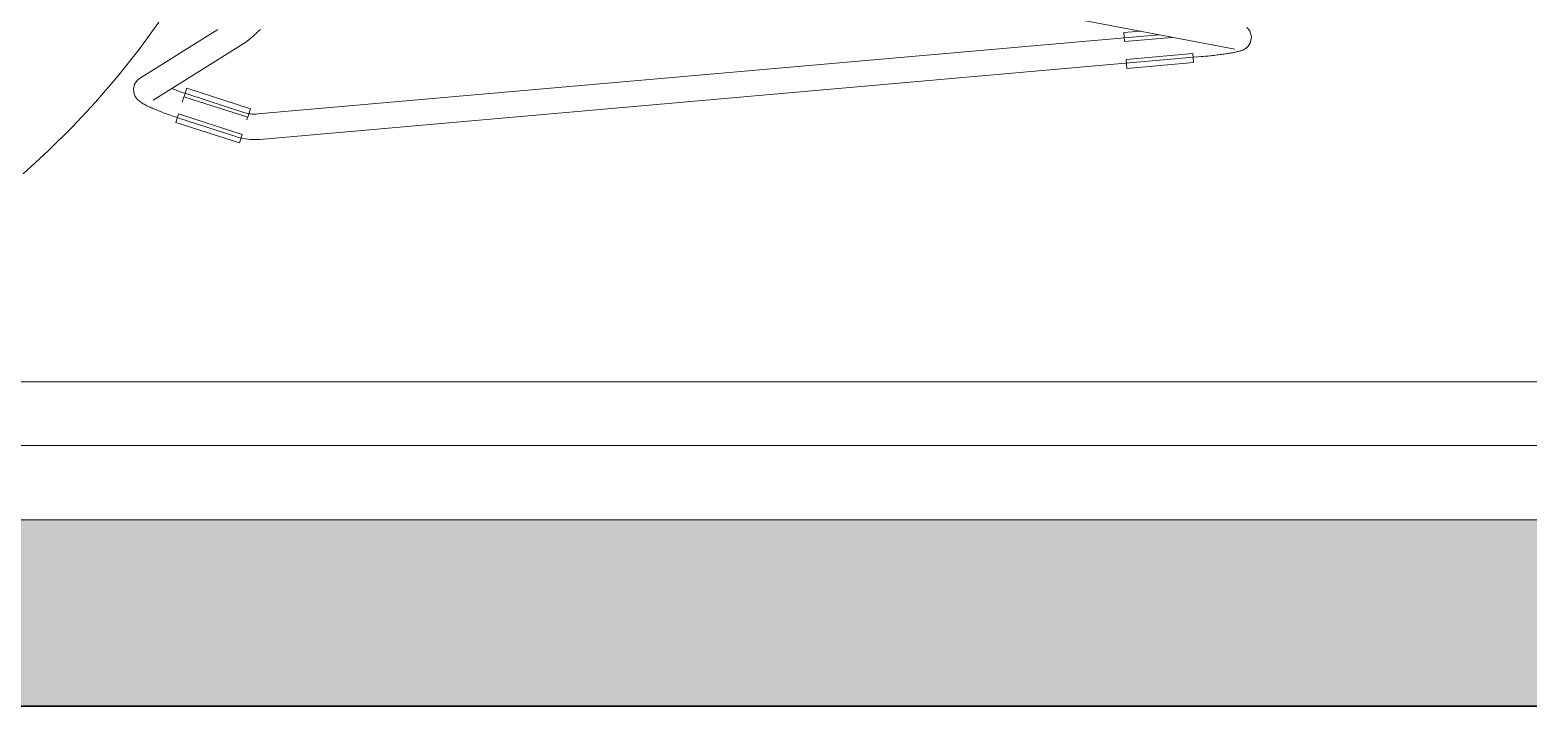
# Model space of a CAD drawing. Header units: millimetres. Extents: x 155927 to 326028, y -36033 to 97293.
# Drawn here: x 228325 to 229031, y 15119 to 15437 of the extents above; entities that cross this region are included whole.
import ezdxf

# ---------------------------------------------------------------- set-up
doc = ezdxf.new("R2010")
doc.units = ezdxf.units.MM
doc.header["$MEASUREMENT"] = 0
for name, color, linetype, lineweight in [('A-WALL-PATT', 7, 'CONTINUOUS', 9), ('I-FURN', 8, 'CONTINUOUS', 9), ('I-WALL', 7, 'CONTINUOUS', 9)]:
    doc.layers.add(name, color=color, linetype=linetype, lineweight=lineweight)

msp = doc.modelspace()

# ---------------------------------------------------------------- hatches: boundary and pattern name
at = {"layer": 'A-WALL-PATT'}
msp.add_hatch(color=256, dxfattribs=at).paths.add_polyline_path([(227102.16, 15118.61), (230379.23, 15118.61), (230379.23, 15220.61), (229502.16, 15220.61), (229502.16, 15206.31), (227102.16, 15206.31), (227102.16, 15220.61), (226452.83, 15220.61), (226452.83, 15118.61), (226933.64, 15118.61)], flags=0)

# ---------------------------------------------------------------- linework, layer by layer
at = {"layer": 'I-FURN'}
for p, q in [((228793.43, 15446.69), (228892.72, 15427.88)), ((228376.5, 15427.67), (228385.94, 15440.59)), ((228433.36, 15436.85), (228433.79, 15437.25)), ((228899.71, 15436.53), (228898.39, 15438.11)), ((228413.66, 15437.14), (228376.89, 15414.11)), ((228383.26, 15403.94), (228426.85, 15431.24)), ((228426.85, 15431.24), (228427.17, 15431.46)), ((228427.17, 15431.46), (228427.43, 15431.64)), ((228427.43, 15431.64), (228427.66, 15431.81)), ((228427.66, 15431.81), (228427.88, 15431.99)), ((228427.88, 15431.99), (228428.1, 15432.17)), ((228428.1, 15432.17), (228428.33, 15432.36)), ((228428.33, 15432.36), (228428.57, 15432.56)), ((228428.57, 15432.56), (228428.83, 15432.77)), ((228428.83, 15432.77), (228429.09, 15433)), ((228429.09, 15433), (228429.37, 15433.25)), ((228429.37, 15433.25), (228429.67, 15433.5)), ((228429.67, 15433.5), (228429.97, 15433.78)), ((228429.97, 15433.78), (228430.3, 15434.06)), ((228430.3, 15434.06), (228430.63, 15434.37)), ((228430.63, 15434.37), (228430.98, 15434.68)), ((228430.98, 15434.68), (228431.35, 15435.01)), ((228431.35, 15435.01), (228431.73, 15435.35)), ((228431.73, 15435.35), (228432.12, 15435.71)), ((228432.12, 15435.71), (228432.52, 15436.08)), ((228856.85, 15434.68), (228432.5, 15397.4)), ((228432.52, 15436.08), (228432.93, 15436.46)), ((228432.93, 15436.46), (228433.36, 15436.85)), ((228848.26, 15436.43), (228840.37, 15435.73)), ((228840.55, 15433.69), (228840.37, 15435.73)), ((228840.73, 15431.63), (228840.55, 15433.69)), ((228840.74, 15431.5), (228863.22, 15433.48)), ((228900.06, 15431.02), (228899.02, 15429.37)), ((228899.71, 15436.53), (228900.55, 15433.78)), ((228900.55, 15433.78), (228900.06, 15431.02)), ((228366.56, 15415.14), (228376.5, 15427.67)), ((228433.55, 15385.45), (228876.87, 15424.4)), ((228872.89, 15425.82), (228841.48, 15423.06)), ((228872.9, 15425.69), (228873.08, 15423.63)), ((228873.08, 15423.63), (228873.26, 15421.58)), ((228877.03, 15424.41), (228876.87, 15424.4)), ((228877.78, 15424.48), (228877.03, 15424.41)), ((228878.53, 15424.55), (228877.78, 15424.48)), ((228879.28, 15424.62), (228878.53, 15424.55)), ((228880.02, 15424.7), (228879.28, 15424.62)), ((228880.76, 15424.77), (228880.02, 15424.7)), ((228881.5, 15424.85), (228880.76, 15424.77)), ((228882.22, 15424.93), (228881.5, 15424.85)), ((228882.94, 15425.01), (228882.22, 15424.93)), ((228883.65, 15425.09), (228882.94, 15425.01)), ((228884.35, 15425.18), (228883.65, 15425.09)), ((228885.04, 15425.26), (228884.35, 15425.18)), ((228885.71, 15425.35), (228885.04, 15425.26)), ((228886.37, 15425.44), (228885.71, 15425.35)), ((228887.02, 15425.53), (228886.37, 15425.44)), ((228887.66, 15425.62), (228887.02, 15425.53)), ((228888.28, 15425.71), (228887.66, 15425.62)), ((228888.88, 15425.8), (228888.28, 15425.71)), ((228889.47, 15425.89), (228888.88, 15425.8)), ((228890.03, 15425.98), (228889.47, 15425.89)), ((228890.59, 15426.08), (228890.03, 15425.98)), ((228891.12, 15426.17), (228890.59, 15426.08)), ((228891.63, 15426.26), (228891.12, 15426.17)), ((228892.13, 15426.36), (228891.63, 15426.26)), ((228892.61, 15426.45), (228892.13, 15426.36)), ((228893.07, 15426.55), (228892.61, 15426.45)), ((228893.51, 15426.65), (228893.07, 15426.55)), ((228893.94, 15426.75), (228893.51, 15426.65)), ((228894.35, 15426.85), (228893.94, 15426.75)), ((228894.75, 15426.96), (228894.35, 15426.85)), ((228895.15, 15427.08), (228894.75, 15426.96)), ((228895.54, 15427.2), (228895.15, 15427.08)), ((228895.95, 15427.34), (228895.54, 15427.2)), ((228896.38, 15427.51), (228895.95, 15427.34)), ((228896.85, 15427.73), (228896.38, 15427.51)), ((228897.41, 15428.03), (228896.85, 15427.73)), ((228898.11, 15428.51), (228897.41, 15428.03)), ((228899.02, 15429.37), (228898.11, 15428.51)), ((228841.67, 15420.87), (228841.49, 15422.93)), ((228841.85, 15418.82), (228841.67, 15420.87)), ((228873.26, 15421.58), (228841.85, 15418.82)), ((228356.12, 15403.01), (228366.56, 15415.14)), ((228374.54, 15411.48), (228373.96, 15409.25)), ((228373.96, 15409.25), (228374.13, 15407.28)), ((228375.77, 15413.21), (228374.54, 15411.48)), ((228375.77, 15413.21), (228376.89, 15414.11)), ((228392.15, 15409.3), (228392.77, 15409.07)), ((228392.77, 15409.07), (228393.41, 15408.83)), ((228398.45, 15407.63), (228399.08, 15409.58)), ((228429.08, 15399.89), (228399.08, 15409.58)), ((228345.21, 15391.32), (228356.12, 15403.01)), ((228374.13, 15407.28), (228374.65, 15405.9)), ((228374.65, 15405.9), (228375.22, 15404.99)), ((228375.22, 15404.99), (228375.74, 15404.36)), ((228375.74, 15404.36), (228376.2, 15403.89)), ((228376.2, 15403.89), (228376.63, 15403.52)), ((228376.63, 15403.52), (228377.03, 15403.21)), ((228377.03, 15403.21), (228377.42, 15402.93)), ((228377.42, 15402.93), (228377.81, 15402.68)), ((228377.81, 15402.68), (228378.2, 15402.44)), ((228378.2, 15402.44), (228378.6, 15402.2)), ((228378.6, 15402.2), (228379.01, 15401.97)), ((228379.01, 15401.97), (228379.44, 15401.74)), ((228393.41, 15408.83), (228394.05, 15408.6)), ((228394.05, 15408.6), (228394.71, 15408.36)), ((228394.71, 15408.36), (228395.38, 15408.13)), ((228395.38, 15408.13), (228396.05, 15407.89)), ((228396.05, 15407.89), (228396.73, 15407.66)), ((228396.73, 15407.66), (228397.41, 15407.43)), ((228397.74, 15405.44), (228396.94, 15402.96)), ((228397.41, 15407.43), (228398.1, 15407.2)), ((228397.77, 15405.54), (228427.78, 15395.85)), ((228397.81, 15405.65), (228398.45, 15407.63)), ((228398.1, 15407.2), (228398.79, 15406.97)), ((228398.79, 15406.97), (228399.12, 15406.86)), ((228425.94, 15398.15), (228399.12, 15406.86)), ((228379.44, 15401.74), (228379.88, 15401.51)), ((228379.88, 15401.51), (228380.33, 15401.28)), ((228380.33, 15401.28), (228380.81, 15401.05)), ((228380.81, 15401.05), (228381.3, 15400.82)), ((228381.3, 15400.82), (228381.81, 15400.58)), ((228381.81, 15400.58), (228382.34, 15400.35)), ((228382.34, 15400.35), (228382.88, 15400.11)), ((228382.88, 15400.11), (228383.44, 15399.86)), ((228383.44, 15399.86), (228384.02, 15399.62)), ((228384.02, 15399.62), (228384.62, 15399.37)), ((228384.62, 15399.37), (228385.23, 15399.12)), ((228385.23, 15399.12), (228385.85, 15398.87)), ((228385.85, 15398.87), (228386.49, 15398.62)), ((228386.49, 15398.62), (228387.15, 15398.37)), ((228387.15, 15398.37), (228387.81, 15398.11)), ((228387.81, 15398.11), (228388.49, 15397.86)), ((228388.49, 15397.86), (228389.18, 15397.6)), ((228389.18, 15397.6), (228389.88, 15397.35)), ((228389.88, 15397.35), (228390.58, 15397.09)), ((228390.58, 15397.09), (228391.3, 15396.84)), ((228391.3, 15396.84), (228392.02, 15396.59)), ((228392.02, 15396.59), (228392.75, 15396.34)), ((228392.75, 15396.34), (228393.48, 15396.09)), ((228393.48, 15396.09), (228394.22, 15395.84)), ((228393.86, 15393.42), (228394.49, 15395.38)), ((228394.22, 15395.84), (228394.96, 15395.6)), ((228394.49, 15395.38), (228395.13, 15397.35)), ((228394.96, 15395.6), (228395.42, 15395.45)), ((228425.17, 15387.78), (228395.16, 15397.47)), ((228395.42, 15395.45), (228422.23, 15386.73)), ((228425.96, 15398.14), (228425.94, 15398.15)), ((228426.6, 15397.95), (228425.96, 15398.14)), ((228427.24, 15397.78), (228426.6, 15397.95)), ((228427.89, 15397.64), (228427.24, 15397.78)), ((228427.74, 15395.75), (228427.37, 15394.59)), ((228428.45, 15397.94), (228427.81, 15395.97)), ((228428.54, 15397.53), (228427.89, 15397.64)), ((228429.08, 15399.89), (228428.45, 15397.94)), ((228429.19, 15397.44), (228428.54, 15397.53)), ((228429.85, 15397.38), (228429.19, 15397.44)), ((228430.51, 15397.35), (228429.85, 15397.38)), ((228431.18, 15397.34), (228430.51, 15397.35)), ((228431.84, 15397.36), (228431.18, 15397.34)), ((228432.5, 15397.4), (228431.84, 15397.36)), ((228333.83, 15380.07), (228345.21, 15391.32)), ((228423.87, 15383.74), (228393.86, 15393.42)), ((228422.23, 15386.73), (228423.33, 15386.4)), ((228423.33, 15386.4), (228424.43, 15386.12)), ((228424.5, 15385.69), (228423.87, 15383.74)), ((228424.43, 15386.12), (228425.55, 15385.87)), ((228425.13, 15387.66), (228424.5, 15385.69)), ((228425.55, 15385.87), (228426.67, 15385.68)), ((228426.67, 15385.68), (228427.8, 15385.52)), ((228427.8, 15385.52), (228428.94, 15385.42)), ((228428.94, 15385.42), (228430.08, 15385.36)), ((228430.08, 15385.36), (228431.22, 15385.34)), ((228431.22, 15385.34), (228432.37, 15385.37)), ((228432.37, 15385.37), (228433.5, 15385.44)), ((228433.5, 15385.44), (228433.55, 15385.45)), ((228322.02, 15369.28), (228333.83, 15380.07)), ((227102.16, 15271.31), (229502.16, 15271.31)), ((229502.16, 15241.31), (227102.16, 15241.31)), ((229502.16, 15241.31), (227102.16, 15241.31)), ((227102.16, 15206.31), (229502.16, 15206.31))]:
    msp.add_line(p, q, dxfattribs=at)
at = {"layer": 'I-WALL', "lineweight": 30}
msp.add_line((226452.83, 15118.61), (230379.23, 15118.61), dxfattribs=at)

doc.saveas('drawing.dxf')
